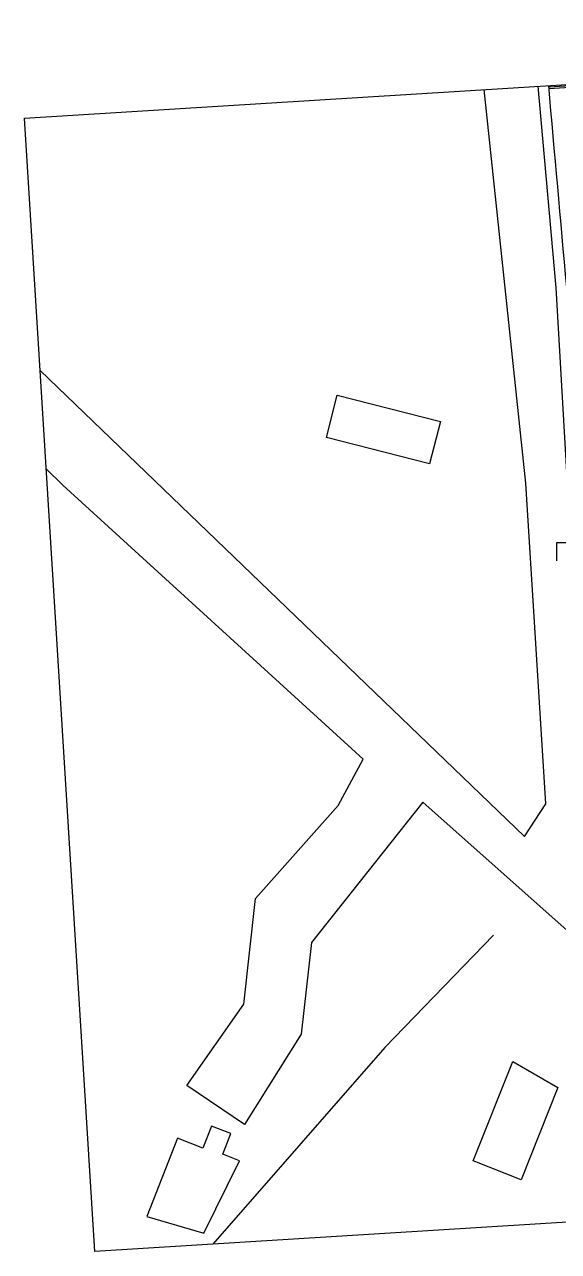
# Model space of a CAD drawing. Header units: millimetres. Extents: x 55520 to 96084, y -58491 to -49645.
# Drawn here: x 61535 to 61688.3, y -57765.6 to -57413.5 of the extents above; entities that cross this region are included whole.
import ezdxf

# ---------------------------------------------------------------- set-up
doc = ezdxf.new("R2010")
doc.units = ezdxf.units.MM
for name, color, linetype in [('Alvenaria Corte', 30, 'Continuous'), ('Alvenaria Vista', 40, 'Continuous'), ('ARQ-COTAS', 1, 'Continuous'), ('Cinza', 9, 'Continuous'), ('Curvas de Nível', 10, 'Continuous'), ('Limite Terreno', 20, 'Continuous'), ('Limites', 250, 'Continuous')]:
    doc.layers.add(name, color=color, linetype=linetype)

msp = doc.modelspace()

# ---------------------------------------------------------------- linework, layer by layer
at = {"layer": 'Alvenaria Corte'}
for p, q in [((61685.485, -57431.394), (61864.207, -57420.306)), ((61685.521, -57431.793), (61863.833, -57420.73))]:
    msp.add_line(p, q, dxfattribs=at)
at = {"layer": 'Alvenaria Vista'}
msp.add_open_spline([(61981.359, -57626.656), (61918.769, -57644.683), (61856.179, -57662.71), (61793.589, -57680.737), (61783.414, -57682.297), (61773.24, -57683.856), (61763.065, -57685.416), (61750.557, -57683.948), (61738.048, -57682.481), (61725.54, -57681.013), (61717.185, -57673.861), (61708.83, -57666.708), (61700.476, -57659.555), (61697.186, -57602.649), (61693.897, -57545.743), (61690.608, -57488.837), (61688.889, -57469.565), (61687.17, -57450.292), (61685.452, -57431.019)], degree=3, knots=[20.3224163, 20.3224163, 20.3224163, 20.3224163, 21.3053757, 21.3053757, 21.3053757, 22.3053757, 22.3053757, 22.3053757, 23.3053757, 23.3053757, 23.3053757, 24.3053757, 24.3053757, 24.3053757, 25.3053757, 25.3053757, 25.3053757, 25.5933686, 25.5933686, 25.5933686, 25.5933686], dxfattribs=at)
at = {"layer": 'ARQ-COTAS'}
msp.add_lwpolyline([(61535, -57440.353), (61968.134, -57413.482), (61988.313, -57738.74), (61555.179, -57765.612)], close=True, dxfattribs=at)
msp.add_lwpolyline([(61919.796, -57567.429), (61919.796, -57562.251), (61687.661, -57562.251), (61687.661, -57567.429)], dxfattribs=at)
at = {"layer": 'Cinza'}
for points in [[(61651.215, -57539.528), (61621.626, -57531.972), (61624.725, -57519.837), (61654.365, -57527.406), (61651.215, -57539.528)], [(61688.027, -57718.548), (61677.511, -57745.047), (61663.813, -57739.611), (61675.12, -57711.118), (61688.027, -57718.548)], [(61596.663, -57739.568), (61591.892, -57737.694), (61594.215, -57731.778), (61588.7, -57729.612), (61586.199, -57735.981), (61578.949, -57733.134), (61570.12, -57755.616), (61586.468, -57760.393), (61596.663, -57739.568)]]:
    msp.add_lwpolyline(points, dxfattribs=at)
at = {"layer": 'Curvas de Nível'}
msp.add_lwpolyline([(61669.575, -57674.841), (61638.379, -57707.084), (61589.072, -57763.509)], dxfattribs=at)
at = {"layer": 'Limite Terreno'}
msp.add_lwpolyline([(61981.549, -57629.724), (61794.234, -57683.673), (61763.118, -57688.443), (61724.283, -57683.886), (61697.554, -57661.003), (61687.616, -57489.057), (61682.456, -57431.205)], dxfattribs=at)
at = {"layer": 'Limites'}
for points in [[(61539.495, -57512.812), (61678.523, -57646.531), (61684.586, -57637.178), (61678.871, -57545.098), (61666.945, -57432.168)], [(61729.238, -57754.813), (61729.723, -57698.103), (61705.352, -57688.894), (61691.642, -57674.248), (61649.303, -57636.69), (61617.413, -57676.941), (61614.388, -57703.272), (61598.106, -57729.161), (61581.586, -57717.992), (61597.985, -57694.607), (61601.296, -57664.277), (61624.98, -57637.573), (61632.215, -57624.315), (61545.947, -57545.726), (61541.243, -57540.985)]]:
    msp.add_lwpolyline(points, dxfattribs=at)

doc.saveas('drawing.dxf')
